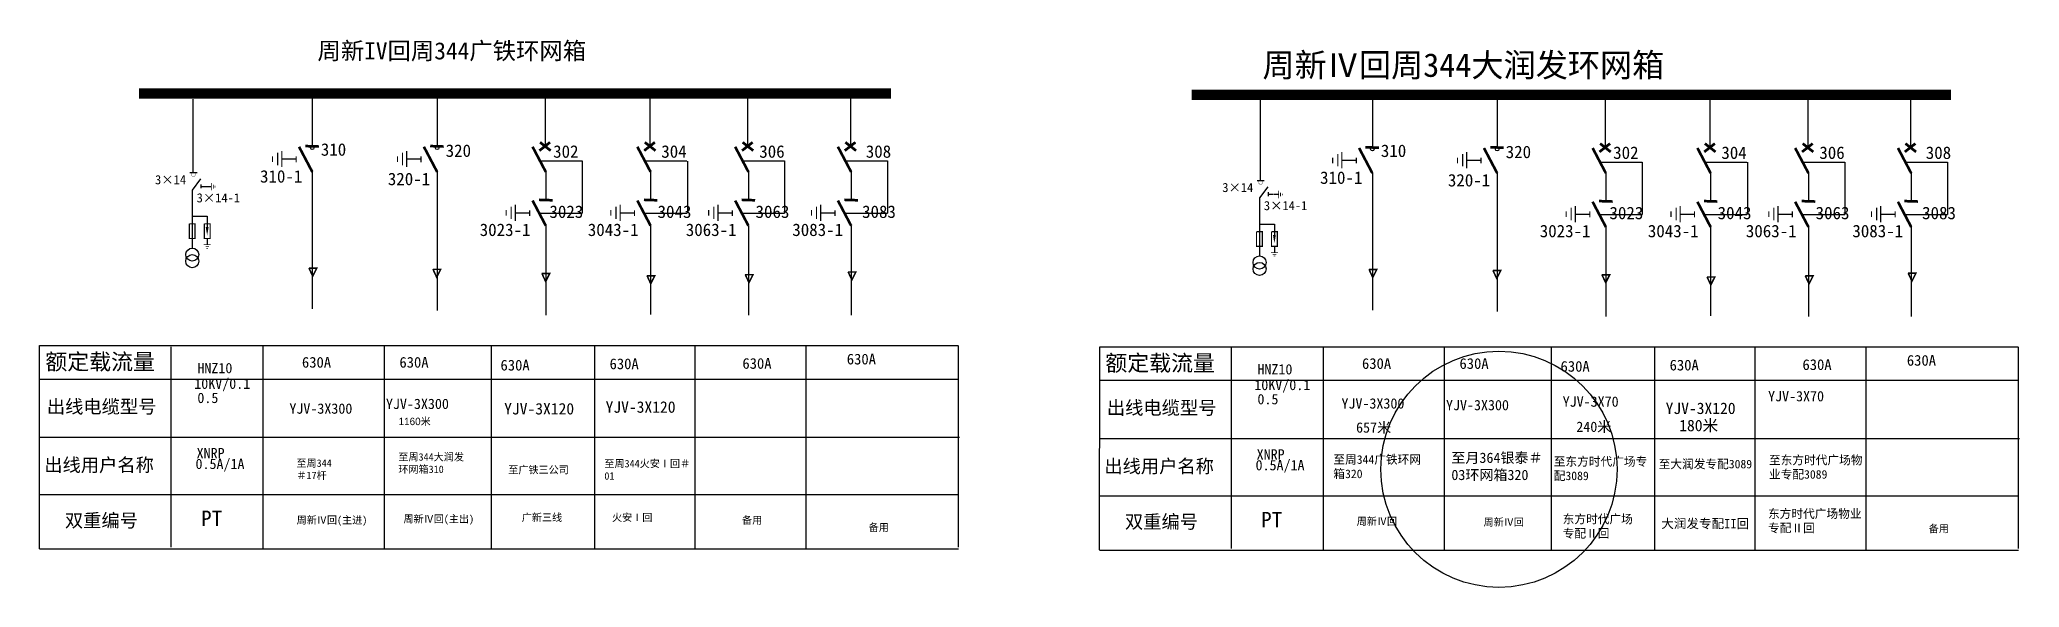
# Model space of a CAD drawing. Extents: x -42 to 304, y -118 to -22.
import ezdxf

# ---------------------------------------------------------------- set-up
doc = ezdxf.new("R2010")
doc.units = 0
doc.header["$LTSCALE"] = 0.774411
doc.linetypes.add('ACAD_ISO04W100', pattern=[30, 24, -3, 0, -3])
doc.linetypes.add('DASHED', pattern=[0.75, 0.5, -0.25])
doc.layers.get('0').update_dxf_attribs({"linetype": 'CONTINUOUS'})
doc.layers.add('1', color=1, linetype='DASHED')
doc.layers.add('2', color=7, linetype='CONTINUOUS')
doc.layers.add('10KV', color=7, linetype='ACAD_ISO04W100', lineweight=30)
doc.styles.add('HZ', font='')
doc.styles.get("Standard").update_dxf_attribs({"font": '', "height": 2.5})
doc.styles.add('STYLE1', font='txt.shx', dxfattribs={"height": 2.6})
doc.styles.add('字体', font='', dxfattribs={"height": 2.5})
doc.styles.add('宋体', font='')
doc.styles.get('HZ').set_extended_font_data('SimSun')
doc.styles.get('Standard').set_extended_font_data('SimSun')
doc.styles.get('字体').set_extended_font_data('SimSun')
doc.styles.get('宋体').set_extended_font_data('SimSun')

# ---------------------------------------------------------------- blocks, each defined once
blk = doc.blocks.new('JD')
for points in [[(-2, 0.2), (-2, -0.2), (2, 0.2), (2, -0.2)], [(1, -1.2), (1, -0.8), (-1, -1.2), (-1, -0.8)], [(-0.5, -1.8), (-0.5, -2.2), (0.5, -1.8), (0.5, -2.2)]]:
    blk.add_trace(points)

msp = doc.modelspace()

# ---------------------------------------------------------------- linework, layer by layer
for p, q in [((-15.39, -32.19), (-15.39, -45.08)), ((171.4, -31.42), (171.4, -46.44)), ((-42.23, -110.81), (-42.22, -75.29)), ((-42.22, -75.29), (118.47, -75.29)), ((-19.23, -75.48), (-19.23, -110.53)), ((18.07, -75.29), (18.07, -110.88)), ((36.78, -75.29), (36.78, -110.88)), ((54.89, -75.29), (54.89, -110.88)), ((91.85, -75.3), (91.85, -110.89)), ((118.55, -75.29), (118.55, -110.53)), ((143.3, -111.03), (143.31, -75.51)), ((143.31, -75.51), (304, -75.51)), ((166.3, -75.69), (166.3, -110.75)), ((203.59, -75.51), (203.59, -111.1)), ((222.31, -75.51), (222.31, -111.1)), ((240.42, -75.51), (240.42, -111.1)), ((277.38, -75.51), (277.38, -111.11)), ((304.08, -75.51), (304.08, -110.75)), ((-42.16, -81.14), (118.47, -81.14)), ((143.37, -81.36), (304, -81.36)), ((118.61, -110.89), (-42.23, -110.89)), ((304.14, -111.11), (143.3, -111.11))]:
    msp.add_line(p, q)
at = {"color": 0, "linetype": 'ByBlock', "lineweight": -3}
for p, q in [((5.5, -31.65), (5.5, -40.6)), ((27.35, -31.65), (27.35, -40.6)), ((46.24, -31.65), (46.24, -40.6)), ((64.58, -31.65), (64.58, -40.6)), ((81.69, -31.65), (81.69, -40.6)), ((99.68, -31.65), (99.68, -40.6)), ((191.03, -31.86), (191.03, -40.82)), ((212.88, -31.86), (212.88, -40.82)), ((231.77, -31.86), (231.77, -40.82)), ((250.11, -31.86), (250.11, -40.82)), ((267.22, -31.86), (267.22, -40.82)), ((285.21, -31.86), (285.21, -40.82)), ((5.5, -44.91), (5.5, -68.87)), ((27.35, -44.91), (27.35, -69.12)), ((46.37, -44.91), (46.37, -49.83)), ((64.71, -44.91), (64.71, -49.83)), ((81.83, -44.91), (81.83, -49.83)), ((99.81, -44.91), (99.81, -49.83)), ((191.03, -45.13), (191.03, -69.09)), ((212.88, -45.13), (212.88, -69.33)), ((231.9, -45.13), (231.9, -50.05)), ((250.24, -45.13), (250.24, -50.05)), ((267.36, -45.13), (267.36, -50.05)), ((285.34, -45.13), (285.34, -50.05)), ((46.37, -54.32), (46.37, -69.98)), ((64.71, -54.32), (64.71, -69.84)), ((81.83, -54.32), (81.83, -69.98)), ((99.81, -54.32), (99.81, -69.98)), ((231.9, -54.54), (231.9, -70.2)), ((250.24, -54.54), (250.24, -70.06)), ((267.36, -54.54), (267.36, -70.2)), ((285.34, -54.54), (285.34, -70.2))]:
    msp.add_line(p, q, dxfattribs=at)
at = {"color": 0}
for p, q in [((-15.94, -45.02), (-14.67, -45.02)), ((-15.52, -48.08), (-15.52, -58.3)), ((-14.01, -47.11), (-14.01, -47.77)), ((-13.99, -47.44), (-13.15, -47.44)), ((-13.07, -47.47), (-12.18, -47.47)), ((170.85, -46.39), (172.12, -46.39)), ((172.78, -48.48), (172.78, -49.13)), ((171.27, -49.45), (171.27, -59.66)), ((172.8, -48.81), (173.64, -48.81)), ((173.72, -48.83), (174.61, -48.83)), ((-15.53, -52.67), (-12.9, -52.67)), ((-12.9, -52.67), (-12.9, -54.59)), ((171.26, -54.03), (173.89, -54.03)), ((173.89, -54.03), (173.89, -55.96)), ((-12.9, -56.62), (-12.9, -57.61)), ((173.89, -57.98), (173.89, -58.98)), ((72.45, -75.29), (72.45, -110.88)), ((257.98, -75.51), (257.98, -111.1)), ((-42.16, -91.32), (118.75, -91.32)), ((143.37, -91.54), (304.28, -91.54)), ((118.61, -101.39), (-42.23, -101.39)), ((304.14, -101.61), (143.3, -101.61))]:
    msp.add_line(p, q, dxfattribs=at)
at = {"color": 0, "linetype": 'ByBlock'}
for p, q in [((45.35, -42.98), (52.72, -42.98)), ((52.72, -42.98), (52.72, -52.12)), ((63.69, -42.98), (71.06, -42.98)), ((71.17, -43.01), (71.17, -52.15)), ((80.81, -42.98), (88.17, -42.98)), ((88.17, -42.98), (88.17, -52.12)), ((98.79, -42.98), (106.16, -42.98)), ((106.16, -42.98), (106.16, -52.12)), ((230.88, -43.2), (238.24, -43.2)), ((238.24, -43.2), (238.24, -52.33)), ((249.22, -43.2), (256.59, -43.2)), ((256.7, -43.23), (256.7, -52.36)), ((266.34, -43.2), (273.7, -43.2)), ((273.7, -43.2), (273.7, -52.33)), ((284.32, -43.2), (291.69, -43.2)), ((291.69, -43.2), (291.69, -52.33)), ((45.21, -52.12), (52.72, -52.12)), ((63.55, -52.12), (71.06, -52.12)), ((80.67, -52.12), (88.17, -52.12)), ((98.65, -52.12), (106.16, -52.12)), ((230.74, -52.33), (238.24, -52.33)), ((249.08, -52.33), (256.59, -52.33)), ((266.2, -52.33), (273.7, -52.33)), ((284.18, -52.33), (291.69, -52.33))]:
    msp.add_line(p, q, dxfattribs=at)
at = {"color": 0, "linetype": 'Continuous'}
for p, q in [((-3.13, -75.27), (-3.13, -110.87)), ((182.4, -75.49), (182.4, -111.09))]:
    msp.add_line(p, q, dxfattribs=at)
at = {"const_width": 1.8}
for points in [[(-24.83, -31.21), (106.79, -31.21)], [(159.41, -31.42), (292.32, -31.42)]]:
    msp.add_lwpolyline(points, dxfattribs=at)
at = {"color": 0}
for points, const_width in [([(-15.94, -45.02), (-14.67, -45.02)], 0.108), ([(170.85, -46.39), (172.12, -46.39)], 0.108), ([(-16.04, -53.99), (-16.04, -56.55), (-15.02, -56.55), (-15.02, -53.99), (-16.01, -53.99)], 0.217), ([(-13.41, -53.99), (-13.41, -56.55), (-12.38, -56.55), (-12.38, -53.99), (-13.38, -53.99)], 0.217), ([(170.75, -55.35), (170.75, -57.92), (171.77, -57.92), (171.77, -55.35), (170.78, -55.35)], 0.217), ([(173.38, -55.35), (173.38, -57.92), (174.41, -57.92), (174.41, -55.35), (173.41, -55.35)], 0.217), ([(4.9, -61.75), (6.27, -61.75), (5.57, -63.14), (4.91, -61.72)], 0.27), ([(26.6, -61.94), (27.97, -61.94), (27.27, -63.33), (26.61, -61.91)], 0.27), ([(99.26, -62.41), (100.64, -62.41), (99.94, -63.8), (99.28, -62.38)], 0.27), ([(190.43, -61.97), (191.8, -61.97), (191.1, -63.36), (190.44, -61.94)], 0.27), ([(212.13, -62.16), (213.5, -62.16), (212.8, -63.55), (212.14, -62.13)], 0.27), ([(45.67, -62.69), (47.04, -62.69), (46.34, -64.08), (45.68, -62.66)], 0.27), ([(64.06, -63.07), (65.44, -63.07), (64.73, -64.46), (64.08, -63.04)], 0.27), ([(81.26, -62.88), (82.63, -62.88), (81.93, -64.27), (81.27, -62.85)], 0.27), ([(231.19, -62.91), (232.57, -62.91), (231.87, -64.3), (231.21, -62.88)], 0.27), ([(249.59, -63.28), (250.97, -63.28), (250.26, -64.68), (249.61, -63.26)], 0.27), ([(266.79, -63.09), (268.16, -63.09), (267.46, -64.49), (266.8, -63.07)], 0.27), ([(284.79, -62.62), (286.17, -62.62), (285.47, -64.02), (284.81, -62.6)], 0.27)]:
    msp.add_lwpolyline(points, dxfattribs=dict(at, const_width=const_width))
at = {"color": 0, "const_width": 0.0539}
for points in [[(-15.66, -45.38, 1), (-14.96, -45.38, 1)], [(171.13, -46.74, 1), (171.83, -46.74, 1)]]:
    msp.add_lwpolyline(points, format="xyb", close=True, dxfattribs=at)
at = {"color": 0}
for points in [[(-12.9, -54.56, 0.506, 0, 0), (-12.9, -56.01, 0, 0, 0)], [(173.89, -55.93, 0.506, 0, 0), (173.89, -57.37, 0, 0, 0)]]:
    msp.add_lwpolyline(points, format="xyseb", dxfattribs=at)
at = {"color": 0, "linetype": 'ByBlock'}
for centre in [(5.5, -40.72), (27.35, -40.72), (191.03, -40.94), (212.88, -40.94)]:
    msp.add_circle(centre, 0.298, dxfattribs=at)
at = {"color": 0}
for centre in [(-15.5, -59.38), (-15.5, -60.52), (171.29, -60.75), (171.29, -61.88)]:
    msp.add_circle(centre, 1.14, dxfattribs=at)
at = {"color": 1, "linetype": 'Continuous'}
msp.add_circle((213.19, -96.91), 20.66, dxfattribs=at)
at = {"layer": '1', "color": 0, "linetype": 'ByBlock', "const_width": 0.464}
for points in [[(5.5, -44.91), (3.18, -40.51)], [(6.65, -40.47), (4.28, -40.39)], [(27.35, -44.91), (25.03, -40.51)], [(28.5, -40.47), (26.13, -40.39)], [(46.37, -44.91), (44.05, -40.51)], [(47.11, -39.73), (45.25, -41.19)], [(45.36, -39.73), (47.22, -41.19)], [(64.71, -44.91), (62.39, -40.51)], [(65.46, -39.73), (63.59, -41.19)], [(63.7, -39.73), (65.57, -41.19)], [(81.83, -44.91), (79.51, -40.51)], [(82.57, -39.73), (80.71, -41.19)], [(80.82, -39.73), (82.68, -41.19)], [(99.81, -44.91), (97.49, -40.51)], [(100.56, -39.73), (98.69, -41.19)], [(98.8, -39.73), (100.67, -41.19)], [(191.03, -45.13), (188.71, -40.73)], [(192.18, -40.68), (189.81, -40.6)], [(212.88, -45.13), (210.56, -40.73)], [(214.03, -40.68), (211.66, -40.6)], [(231.9, -45.13), (229.58, -40.73)], [(232.64, -39.95), (230.78, -41.41)], [(230.89, -39.95), (232.75, -41.41)], [(250.24, -45.13), (247.92, -40.73)], [(250.98, -39.95), (249.12, -41.41)], [(249.23, -39.95), (251.1, -41.41)], [(267.36, -45.13), (265.03, -40.73)], [(268.1, -39.95), (266.24, -41.41)], [(266.35, -39.95), (268.21, -41.41)], [(285.34, -45.13), (283.02, -40.73)], [(286.08, -39.95), (284.22, -41.41)], [(284.33, -39.95), (286.2, -41.41)], [(46.37, -54.32), (44.05, -49.92)], [(47.55, -49.87), (45.19, -49.79)], [(64.71, -54.32), (62.39, -49.92)], [(65.9, -49.87), (63.53, -49.79)], [(81.83, -54.32), (79.51, -49.92)], [(83.01, -49.87), (80.64, -49.79)], [(99.81, -54.32), (97.49, -49.92)], [(101, -49.87), (98.63, -49.79)], [(231.9, -54.54), (229.58, -50.13)], [(233.08, -50.09), (230.72, -50.01)], [(250.24, -54.54), (247.92, -50.13)], [(251.43, -50.09), (249.06, -50.01)], [(267.36, -54.54), (265.03, -50.13)], [(268.54, -50.09), (266.17, -50.01)], [(285.34, -54.54), (283.02, -50.13)], [(286.53, -50.09), (284.16, -50.01)]]:
    msp.add_lwpolyline(points, dxfattribs=at)
at = {"layer": '10KV', "color": 0, "linetype": 'ByBlock'}
for p, q in [((2.69, -42.71), (0.19, -42.71)), ((24.53, -42.71), (22.04, -42.71)), ((188.22, -42.93), (185.72, -42.93)), ((210.06, -42.93), (207.57, -42.93)), ((43.55, -52.11), (41.06, -52.11)), ((61.89, -52.11), (59.4, -52.11)), ((79.01, -52.11), (76.52, -52.11)), ((96.99, -52.11), (94.5, -52.11)), ((229.08, -52.33), (226.59, -52.33)), ((247.42, -52.33), (244.93, -52.33)), ((264.54, -52.33), (262.05, -52.33)), ((282.52, -52.33), (280.03, -52.33))]:
    msp.add_line(p, q, dxfattribs=at)
at = {"layer": '10KV', "color": 0, "linetype": 'ByBlock', "const_width": 0.203}
for points in [[(-0.55, -41.56), (-0.55, -43.74)], [(0.17, -41.23), (0.17, -44.08)], [(21.3, -41.56), (21.3, -43.74)], [(22.02, -41.23), (22.02, -44.08)], [(185.7, -41.44), (185.7, -44.3)], [(207.55, -41.44), (207.55, -44.3)], [(-1.45, -42.18), (-1.45, -43.18)], [(2.69, -42.21), (2.69, -43.21)], [(20.4, -42.18), (20.4, -43.18)], [(24.53, -42.21), (24.53, -43.21)], [(184.08, -42.39), (184.08, -43.4)], [(184.98, -41.78), (184.98, -43.96)], [(188.22, -42.42), (188.22, -43.43)], [(205.93, -42.39), (205.93, -43.4)], [(206.83, -41.78), (206.83, -43.96)], [(210.06, -42.42), (210.06, -43.43)], [(39.42, -51.58), (39.42, -52.59)], [(40.31, -50.97), (40.31, -53.15)], [(41.04, -50.63), (41.04, -53.48)], [(43.55, -51.61), (43.55, -52.62)], [(57.76, -51.58), (57.76, -52.59)], [(58.66, -50.97), (58.66, -53.15)], [(59.38, -50.63), (59.38, -53.48)], [(61.89, -51.61), (61.89, -52.62)], [(74.88, -51.58), (74.88, -52.59)], [(75.77, -50.97), (75.77, -53.15)], [(76.5, -50.63), (76.5, -53.48)], [(79.01, -51.61), (79.01, -52.62)], [(92.86, -51.58), (92.86, -52.59)], [(93.76, -50.97), (93.76, -53.15)], [(94.48, -50.63), (94.48, -53.48)], [(96.99, -51.61), (96.99, -52.62)], [(224.95, -51.8), (224.95, -52.81)], [(225.84, -51.18), (225.84, -53.37)], [(226.57, -50.85), (226.57, -53.7)], [(229.08, -51.83), (229.08, -52.84)], [(243.29, -51.8), (243.29, -52.81)], [(244.19, -51.18), (244.19, -53.37)], [(244.91, -50.85), (244.91, -53.7)], [(247.42, -51.83), (247.42, -52.84)], [(260.41, -51.8), (260.41, -52.81)], [(261.3, -51.18), (261.3, -53.37)], [(262.03, -50.85), (262.03, -53.7)], [(264.54, -51.83), (264.54, -52.84)], [(278.39, -51.8), (278.39, -52.81)], [(279.29, -51.18), (279.29, -53.37)], [(280.01, -50.85), (280.01, -53.7)], [(282.52, -51.83), (282.52, -52.84)]]:
    msp.add_lwpolyline(points, dxfattribs=at)
at = {"layer": '2', "color": 0}
for p, q in [((-15.44, -48.09), (-13.98, -46.14)), ((171.34, -49.46), (172.8, -47.51))]:
    msp.add_line(p, q, dxfattribs=at)

# ---------------------------------------------------------------- block references
at = {"color": 0, "xscale": 0.3297305593027886, "yscale": 0.3297305593027886, "zscale": 0.3297305593611308, "rotation": 90}
for p in [(-12.17, -47.49), (174.62, -48.86)]:
    msp.add_blockref('JD', p, dxfattribs=at)
at = {"color": 0, "xscale": 0.3036991993994889, "yscale": 0.3036991993576521, "zscale": 0.3036991994115678}
for p in [(-12.88, -57.66), (173.91, -59.02)]:
    msp.add_blockref('JD', p, dxfattribs=at)

# ---------------------------------------------------------------- texts
at = {"color": 0, "linetype": 'ByBlock', "lineweight": -3, "style": '宋体'}
for s, p in [('310', (6.99, -42.08)), ('320', (28.84, -42.28)), ('302 ', (47.65, -42.43)), ('304 ', (66.58, -42.43)), ('306 ', (83.73, -42.43)), ('308 ', (102.37, -42.43)), ('310', (192.52, -42.3)), ('320', (214.37, -42.5)), ('302 ', (233.18, -42.64)), ('304 ', (252.11, -42.64)), ('306 ', (269.26, -42.64)), ('308 ', (287.89, -42.64)), ('310-1', (-3.65, -46.78)), ('310-1', (181.88, -47)), ('320-1', (18.72, -47.23)), ('320-1', (204.25, -47.45)), ('3023', (47, -52.96)), ('3043', (65.93, -52.96)), ('3063', (83.08, -52.96)), ('3083', (101.72, -52.96)), ('3023', (232.53, -53.18)), ('3043', (251.46, -53.18)), ('3063', (268.61, -53.18)), ('3083', (287.25, -53.18)), ('3023-1', (34.8, -56.12)), ('3043-1', (53.72, -56.12)), ('3063-1', (70.87, -56.12)), ('3083-1', (89.51, -56.12)), ('3023-1', (220.33, -56.34)), ('3043-1', (239.25, -56.34)), ('3063-1', (256.4, -56.34)), ('3083-1', (275.04, -56.34))]:
    msp.add_text(s, height=2.177, dxfattribs=at).set_placement(p)
at = {"color": 0}
for s, height, p in [('3×14', 1.594, (-22.02, -47.07)), ('3×14', 1.594, (164.77, -48.43)), ('3×14-1', 1.594, (-14.74, -50.24)), ('3×14-1', 1.594, (172.05, -51.6)), ('YJV-3X120', 2, (39.08, -87.33)), ('YJV-3X120', 2, (56.83, -87.03)), ('YJV-3X120', 2, (242.36, -87.25)), ('180米', 2, (244.74, -90.26))]:
    msp.add_text(s, height=height, dxfattribs=at).set_placement(p)
at = {"style": 'HZ'}
for s, height, p in [('额定载流量', 2.812, (-41.22, -79.51)), ('额定载流量', 2.812, (144.3, -79.73)), ('出线电缆型号', 2.344, (-40.96, -87.12)), ('出线电缆型号', 2.344, (144.56, -87.33)), ('出线用户名称', 2.344, (-41.41, -97.33)), ('出线用户名称', 2.344, (144.12, -97.55)), ('双重编号', 2.344, (-37.8, -107.04)), ('PT', 2.7, (-13.96, -106.84)), ('双重编号', 2.344, (147.73, -107.26)), ('PT', 2.7, (171.57, -107.06))]:
    msp.add_text(s, height=height, dxfattribs=at).set_placement(p)
for s, height, p in [('HNZ10', 1.8, (-14.61, -80.11)), ('630A', 1.875, (3.69, -79.14)), ('630A', 1.875, (20.75, -79.14)), ('630A', 1.875, (38.44, -79.64)), ('630A', 1.875, (57.53, -79.41)), ('630A', 1.875, (80.78, -79.34)), ('630A', 1.875, (99.05, -78.58)), ('HNZ10', 1.8, (170.92, -80.33)), ('630A', 1.875, (189.22, -79.36)), ('630A', 1.875, (206.28, -79.36)), ('630A', 1.875, (223.97, -79.85)), ('630A', 1.875, (243.06, -79.63)), ('630A', 1.875, (266.31, -79.55)), ('630A', 1.875, (284.58, -78.8)), ('10KV/0.1', 1.8, (-15.16, -82.85)), ('10KV/0.1', 1.8, (170.37, -83.07)), ('0.5', 1.8, (-14.61, -85.33)), ('YJV-3X300', 1.8, (1.49, -87.2)), ('YJV-3X300', 1.8, (18.39, -86.37)), ('0.5', 1.8, (170.92, -85.55)), ('YJV-3X300', 1.8, (185.62, -86.3)), ('YJV-3X300', 1.8, (203.92, -86.59)), ('YJV-3X70', 1.8, (224.34, -85.98)), ('YJV-3X70', 1.8, (260.29, -85.03)), ('657米', 1.8, (188.18, -90.51)), ('240米', 1.8, (226.73, -90.38)), ('XNRP', 1.8, (-14.75, -94.99)), ('XNRP', 1.8, (170.78, -95.21)), ('0.5A/1A', 1.8, (-14.94, -96.87)), ('0.5A/1A', 1.8, (170.59, -97.09))]:
    msp.add_text(s, height=height).set_placement(p)
at = {"color": 0, "linetype": 'Continuous', "style": '字体'}
msp.add_text('至大润发专配3089', height=1.5, dxfattribs=at).set_placement((241.14, -96.75))
at = {"color": 0, "style": 'HZ'}
msp.add_text('大润发专配II回', height=1.61, dxfattribs=at).set_placement((241.61, -107.22))
at = {"insert": (6.4, -22.23), "char_height": 3, "width": 79.7284, "attachment_point": 1, "style": 'HZ'}
msp.add_mtext('{\\fSimSun|b0|i0|c134|p2;周新}IV{\\fSimSun|b0|i0|c134|p2;回周}344{\\fSimSun|b0|i0|c134|p2;广铁环网箱}', dxfattribs=at)
at = {"color": 0, "linetype": 'ByBlock', "insert": (171.8, -24.16), "char_height": 3.3008, "width": 130.8066, "attachment_point": 1, "style": '宋体'}
msp.add_mtext('{\\H1.25x;周新Ⅳ回周344大润发环网箱}', dxfattribs=at)
at = {"linetype": 'Continuous', "attachment_point": 1}
for s, insert, char_height, width, style in [('{\\f\uffbfﾬￌﾣﾤ_GB2312|b0|i0|c134|p49;1160\\fSimSun|b0|i0|c134|p2;米}', (20.61, -87.9), 1.2954, 15.6973, 'STYLE1'), ('{\\fSimSun|b0|i0|c134|p2;至周344\\P＃17杆}', (2.72, -95.19), 1.2954, 15.6973, 'STYLE1'), ('{\\fSimSun|b0|i0|c134|p2;至周\\fKaiTi_GB2312|b0|i0|c134|p49;344\\fSimSun|b0|i0|c134|p2;大润发环网箱\\fKaiTi_GB2312|b0|i0|c134|p49;310}', (20.56, -94.11), 1.29543, 13.1049, 'STYLE1'), ('{\\f\uffbfﾬￌﾣﾤ_GB2312|b0|i0|c134|p49;至广铁三公司}', (39.8, -96.36), 1.2954, 15.6973, 'STYLE1'), ('{\\fKaiTi_GB2312|b0|i0|c134|p49;至周344火安Ⅰ回＃01}', (56.62, -95.28), 1.2954, 15.6973, 'STYLE1'), ('{\\fSimSun|b0|i0|c134|p2;至周344广铁环网箱320}', (184.21, -94.46), 1.5, 16.925, '字体'), ('{\\fSimSun|b0|i0|c134|p2;至东方时代广场专配3089}', (222.78, -94.81), 1.5, 16.925, '字体'), ('{\\fSimSun|b0|i0|c134|p2;至东方时代广场物业专配3089}', (260.45, -94.56), 1.5, 16.925, '字体'), ('{\\fSimSun|b0|i0|c134|p2;东方时代广场物业\\P专配Ⅱ回}', (260.28, -103.94), 1.5, 16.925, '字体'), ('{\\fSimSun|b0|i0|c134|p2;周新Ⅳ回(主进)}', (2.76, -105.15), 1.2954, 15.6973, 'STYLE1'), ('{\\fSimSun|b0|i0|c134|p2;周新Ⅳ回(主出)}', (21.45, -104.96), 1.2954, 15.6973, 'STYLE1'), ('{\\f\uffbfﾬￌﾣﾤ_GB2312|b0|i0|c134|p49;广新三线}', (42.16, -104.69), 1.2954, 15.6973, 'STYLE1'), ('{\\f\uffbfﾬￌﾣﾤ_GB2312|b0|i0|c134|p49;火安Ⅰ回}', (57.96, -104.69), 1.2954, 15.6973, 'STYLE1'), ('{\\fSimSun|b0|i0|c134|p2;备用}', (80.72, -105.16), 1.2954, 15.6973, 'STYLE1'), ('{\\fSimSun|b0|i0|c134|p2;备用}', (102.88, -106.44), 1.2954, 15.6973, 'STYLE1'), ('{\\f\uffbfﾬￌﾣﾤ_GB2312|b0|i0|c134|p49;周新Ⅳ回}', (188.29, -105.37), 1.2954, 15.6973, 'STYLE1'), ('{\\f\uffbfﾬￌﾣﾤ_GB2312|b0|i0|c134|p49;周新Ⅳ回}', (210.5, -105.51), 1.2954, 15.6973, 'STYLE1'), ('{\\fSimSun|b0|i0|c134|p2;东方时代广场\\P专配Ⅱ回}', (224.34, -104.88), 1.5, 16.925, '字体'), ('{\\fSimSun|b0|i0|c134|p2;备用}', (288.41, -106.66), 1.2954, 15.6973, 'STYLE1')]:
    msp.add_mtext(s, dxfattribs=dict(at, insert=insert, char_height=char_height, width=width, style=style))
at = {"color": 7, "insert": (204.86, -94), "char_height": 1.8, "width": 16.1016, "attachment_point": 1, "style": '字体'}
msp.add_mtext('至月364银泰＃03环网箱320', dxfattribs=at)

doc.saveas('drawing.dxf')
